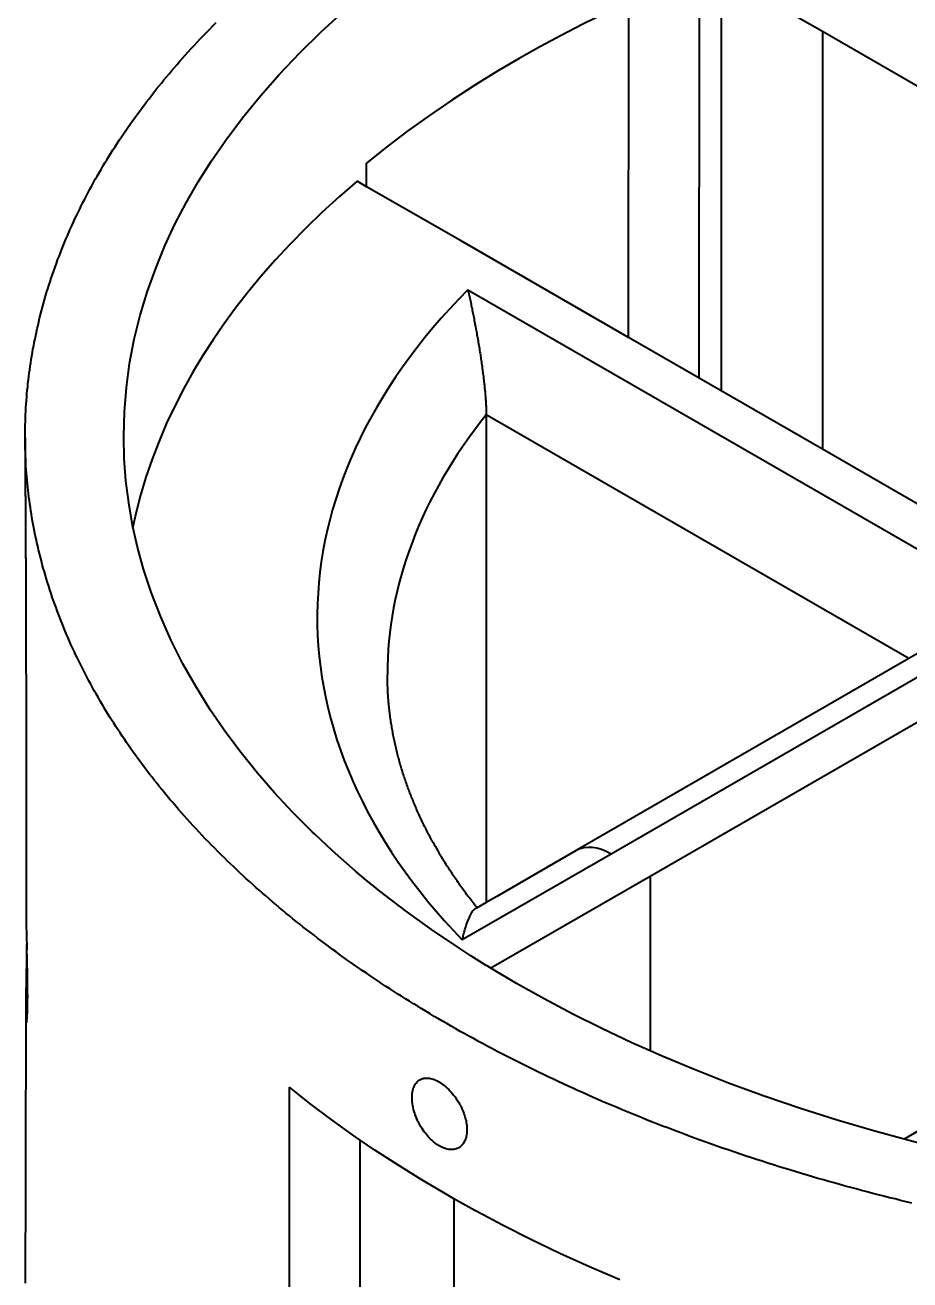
# Model space of a CAD drawing. Header units: inches. Extents: x 0.3 to 10.7, y 0.3 to 8.2.
# Drawn here: x 6.563 to 7.446, y 5.798 to 7.051 of the extents above; entities that cross this region are included whole.
import ezdxf

# ---------------------------------------------------------------- set-up
doc = ezdxf.new("R2010")
doc.units = ezdxf.units.IN
doc.header["$LTSCALE"] = 0.03937
doc.header["$MEASUREMENT"] = 0
doc.layers.add('Geometries', color=7, linetype='Continuous')

msp = doc.modelspace()

# ---------------------------------------------------------------- linework, layer by layer
at = {"layer": 'Geometries', "linetype": 'Continuous', "lineweight": 40}
for p, q in [((7.2359, 6.6987), (7.2362, 7.1047)), ((7.3588, 7.045), (7.2577, 7.1029)), ((7.2577, 7.1029), (7.2577, 6.6861)), ((7.1653, 6.7395), (7.1655, 7.0743)), ((7.3588, 7.045), (7.3588, 6.6278)), ((8.0031, 6.673), (7.3588, 7.045)), ((6.9039, 6.89), (6.9039, 6.9137)), ((6.9039, 6.89), (6.8944, 6.8955)), ((6.9976, 6.8364), (6.9039, 6.89)), ((7.1653, 6.7395), (6.9976, 6.8364)), ((7.005, 6.7872), (7.5644, 6.4641)), ((7.2359, 6.6987), (7.1653, 6.7395)), ((7.2577, 6.6861), (7.2359, 6.6987)), ((7.3588, 6.6278), (7.2577, 6.6861)), ((7.0233, 6.6623), (7.0233, 6.1753)), ((7.445, 6.4188), (7.0233, 6.6623)), ((7.6223, 6.4756), (7.3588, 6.6278)), ((7.5644, 6.4641), (7.148, 6.2235)), ((7.6454, 6.466), (7.187, 6.2011)), ((7.4944, 6.4474), (7.445, 6.4188)), ((7.445, 6.4188), (7.1131, 6.227)), ((6.9246, 6.4019), (6.9246, 6.4025)), ((7.148, 6.2235), (6.9994, 6.1379)), ((7.1131, 6.227), (7.0337, 6.1813)), ((7.1131, 6.227), (7.1131, 6.227)), ((7.1131, 6.227), (7.1131, 6.227)), ((6.9097, 6.1925), (6.9036, 6.1975)), ((7.187, 6.2011), (7.028, 6.1096)), ((7.187, 6.2011), (7.187, 6.027)), ((7.0337, 6.1813), (7.0233, 6.1753)), ((7.0337, 6.1813), (7.0337, 6.1813)), ((7.0141, 6.17), (7.0122, 6.1689)), ((7.0233, 6.1753), (7.0141, 6.17)), ((7.0233, 6.1124), (7.0079, 6.122)), ((6.8267, 5.4229), (6.827, 5.9908)), ((6.8353, 5.9841), (6.827, 5.9908)), ((7.5346, 5.9932), (7.4403, 5.9389)), ((6.8974, 5.4637), (6.8976, 5.9379)), ((6.9909, 5.8794), (6.9909, 5.2365))]:
    msp.add_line(p, q, dxfattribs=at)
at = {"layer": 'Geometries', "linetype": 'Continuous', "lineweight": 40, "flags": 128}
for points in [[(7.1655, 7.0743), (7.1651, 7.0741), (7.1422, 7.0633), (7.1197, 7.0523), (7.0981, 7.0411), (7.0768, 7.0297), (7.056, 7.018), (7.0356, 7.006), (7.012, 6.9914), (6.989, 6.9765), (6.9667, 6.9613), (6.9451, 6.9458), (6.9242, 6.9299), (6.9039, 6.9137)], [(6.6614, 6.6407), (6.6614, 6.6409), (6.6621, 6.6652), (6.6641, 6.6894), (6.6673, 6.7136), (6.672, 6.7377), (6.6779, 6.7617), (6.6851, 6.7857), (6.6937, 6.8095), (6.7026, 6.8311), (6.7126, 6.8526), (6.7237, 6.8739), (6.7358, 6.895), (6.749, 6.9159), (6.7633, 6.9366), (6.78, 6.9589), (6.7979, 6.9809), (6.817, 7.0025), (6.8372, 7.0237), (6.8586, 7.0446), (6.8812, 7.0652)], [(6.563, 6.6393), (6.563, 6.642), (6.5631, 6.6454), (6.5631, 6.6489), (6.5632, 6.6523), (6.5633, 6.6557), (6.5634, 6.6592), (6.5635, 6.6626), (6.5637, 6.666), (6.5639, 6.6695), (6.5641, 6.6729), (6.5644, 6.6764), (6.5646, 6.6798), (6.5649, 6.6833), (6.5652, 6.6867), (6.5656, 6.6901), (6.5659, 6.6936), (6.5663, 6.697), (6.5667, 6.7004), (6.5672, 6.7039), (6.5676, 6.7073), (6.5681, 6.7107), (6.5686, 6.7141), (6.5692, 6.7176), (6.5697, 6.721), (6.5703, 6.7244), (6.5709, 6.7278), (6.5716, 6.7312), (6.5722, 6.7346), (6.5729, 6.7381), (6.5736, 6.7415), (6.5743, 6.7449), (6.5751, 6.7483), (6.5759, 6.7518), (6.5767, 6.7552), (6.5775, 6.7588), (6.5785, 6.7625), (6.5794, 6.7661), (6.5804, 6.7698), (6.5814, 6.7734), (6.5824, 6.777), (6.5834, 6.7807), (6.5845, 6.7843), (6.5856, 6.7879), (6.5868, 6.7915), (6.5879, 6.7952), (6.5891, 6.7988), (6.5903, 6.8024), (6.5916, 6.806), (6.5929, 6.8096), (6.5942, 6.8132), (6.5955, 6.8169), (6.5969, 6.8205), (6.5983, 6.8241), (6.5997, 6.8277), (6.601, 6.8311), (6.6024, 6.8344), (6.6038, 6.8378), (6.6052, 6.8411), (6.6067, 6.8444), (6.6081, 6.8478), (6.6096, 6.8511), (6.6112, 6.8545), (6.6127, 6.8578), (6.6143, 6.8611), (6.6159, 6.8644), (6.6175, 6.8677), (6.6191, 6.8711), (6.6208, 6.8744), (6.6225, 6.8777), (6.6242, 6.881), (6.6259, 6.8843), (6.6277, 6.8876), (6.6295, 6.8909), (6.6313, 6.8942), (6.6331, 6.8975), (6.635, 6.9007), (6.6369, 6.904), (6.6388, 6.9073), (6.6407, 6.9105), (6.6427, 6.9138), (6.6446, 6.917), (6.6466, 6.9203), (6.6487, 6.9235), (6.6507, 6.9268), (6.6528, 6.93), (6.6549, 6.9332), (6.657, 6.9364), (6.6591, 6.9397), (6.6613, 6.9429), (6.6635, 6.9461), (6.6657, 6.9493), (6.6679, 6.9525), (6.6702, 6.9557), (6.6725, 6.9589), (6.6748, 6.9621), (6.6771, 6.9653), (6.6795, 6.9684), (6.6818, 6.9716), (6.6842, 6.9747), (6.6867, 6.9779), (6.6891, 6.981), (6.6916, 6.9842), (6.694, 6.9873), (6.6965, 6.9904), (6.6991, 6.9935), (6.7016, 6.9967), (6.7042, 6.9998), (6.7068, 7.0029), (6.7094, 7.006), (6.7121, 7.0091), (6.7148, 7.0122), (6.7174, 7.0153), (6.7202, 7.0183), (6.7229, 7.0214), (6.7259, 7.0247), (6.7289, 7.028), (6.7319, 7.0312), (6.7349, 7.0345), (6.7379, 7.0377), (6.741, 7.041), (6.7441, 7.0442), (6.7473, 7.0474), (6.7504, 7.0507), (6.7536, 7.0539)], [(6.8944, 6.8955), (6.8767, 6.8801), (6.8596, 6.8645), (6.8432, 6.8487), (6.8275, 6.8327), (6.8125, 6.8166), (6.7982, 6.8002), (6.7846, 6.7837), (6.7727, 6.7683), (6.7613, 6.7528), (6.7506, 6.7372), (6.7404, 6.7214), (6.7308, 6.7054), (6.7218, 6.6892), (6.7127, 6.6716), (6.7043, 6.6539), (6.6967, 6.636), (6.6898, 6.6181), (6.6836, 6.6), (6.6782, 6.5819), (6.6736, 6.5637), (6.6706, 6.5503)], [(7.005, 6.7872), (7.005, 6.787), (7.0053, 6.7857), (7.0056, 6.7843), (7.0059, 6.783), (7.0062, 6.7816), (7.0065, 6.7802), (7.0069, 6.7788), (7.0072, 6.7774), (7.0075, 6.7759), (7.0078, 6.7745), (7.0081, 6.773), (7.0084, 6.7715), (7.0087, 6.7699), (7.0091, 6.7684), (7.0094, 6.7668), (7.0097, 6.7652), (7.01, 6.7638), (7.0103, 6.7624), (7.0105, 6.761), (7.0108, 6.7596), (7.0111, 6.7582), (7.0114, 6.7567), (7.0117, 6.755), (7.012, 6.7534), (7.0123, 6.7517), (7.0126, 6.75), (7.013, 6.7482), (7.0132, 6.7468), (7.0135, 6.7453), (7.0138, 6.7439), (7.014, 6.7424), (7.0143, 6.7409), (7.0146, 6.7394), (7.0148, 6.7378), (7.0151, 6.7363), (7.0153, 6.7348), (7.0156, 6.7332), (7.0159, 6.7316), (7.0161, 6.73), (7.0164, 6.7284), (7.0167, 6.7267), (7.017, 6.7249), (7.0172, 6.7237), (7.0174, 6.7224), (7.0176, 6.721), (7.0178, 6.7197), (7.018, 6.7182), (7.0182, 6.7167), (7.0184, 6.7151), (7.0187, 6.7136), (7.0189, 6.7121), (7.0191, 6.7105), (7.0193, 6.7089), (7.0195, 6.7073), (7.0197, 6.7061), (7.0199, 6.7048), (7.02, 6.7035), (7.0202, 6.7022), (7.0204, 6.7009), (7.0205, 6.6996), (7.0207, 6.6982), (7.0209, 6.6968), (7.021, 6.6955), (7.0212, 6.6941), (7.0213, 6.693), (7.0214, 6.6919), (7.0215, 6.6908), (7.0216, 6.6897), (7.0217, 6.6886), (7.0219, 6.6875), (7.022, 6.6865), (7.0221, 6.6854), (7.0222, 6.6843), (7.0222, 6.6832), (7.0223, 6.6821), (7.0224, 6.6809), (7.0225, 6.6798), (7.0226, 6.6787), (7.0227, 6.6776), (7.0228, 6.6766), (7.0228, 6.6756), (7.0229, 6.6746), (7.0229, 6.6736), (7.023, 6.6727), (7.023, 6.6717), (7.0231, 6.6708), (7.0231, 6.6698), (7.0232, 6.6689), (7.0232, 6.6679), (7.0232, 6.667), (7.0232, 6.6661), (7.0233, 6.6653), (7.0233, 6.6646), (7.0233, 6.6638), (7.0233, 6.663), (7.0233, 6.6623)], [(6.563, 6.6393), (6.563, 6.6391), (6.563, 6.6384), (6.563, 6.6378), (6.563, 6.6372), (6.563, 6.6366), (6.563, 6.636), (6.563, 6.6355), (6.563, 6.6349), (6.563, 6.6344), (6.563, 6.6339), (6.563, 6.6334), (6.563, 6.633), (6.563, 6.6325), (6.563, 6.6321), (6.5631, 6.6317), (6.5631, 6.6313), (6.5631, 6.6309), (6.5631, 6.6306), (6.5631, 6.6302), (6.5631, 6.6299), (6.5631, 6.6295), (6.5631, 6.629), (6.5631, 6.6286), (6.5631, 6.6282), (6.5631, 6.6277), (6.5631, 6.6273), (6.5631, 6.6263), (6.5631, 6.6253), (6.5631, 6.6242), (6.5631, 6.6231), (6.5631, 6.6219), (6.5631, 6.6208), (6.5631, 6.6196), (6.5631, 6.6184), (6.5631, 6.6172), (6.5631, 6.616), (6.5631, 6.6147), (6.5631, 6.6133), (6.5631, 6.6119), (6.5631, 6.6105), (6.5631, 6.6091), (6.5631, 6.6078), (6.5631, 6.6064), (6.5632, 6.605), (6.5632, 6.6041), (6.5632, 6.6032), (6.5632, 6.6023), (6.5632, 6.6014), (6.5632, 6.6005), (6.5632, 6.5995), (6.5632, 6.5985), (6.5632, 6.5976), (6.5632, 6.5967), (6.5632, 6.5957), (6.5632, 6.5948), (6.5632, 6.5938), (6.5632, 6.5928), (6.5632, 6.5911), (6.5632, 6.5894), (6.5632, 6.5877), (6.5632, 6.5861), (6.5632, 6.5844), (6.5632, 6.5828), (6.5632, 6.5816), (6.5633, 6.5805), (6.5633, 6.5794), (6.5633, 6.5783), (6.5633, 6.5772), (6.5633, 6.5761), (6.5633, 6.5751), (6.5633, 6.5741), (6.5633, 6.5732), (6.5633, 6.5722), (6.5633, 6.5713), (6.5633, 6.5708), (6.5633, 6.5703), (6.5633, 6.5698), (6.5633, 6.5693), (6.5633, 6.5687), (6.5633, 6.5682), (6.5633, 6.5676), (6.5633, 6.5671), (6.5633, 6.5665), (6.5633, 6.5657), (6.5633, 6.565), (6.5633, 6.5642), (6.5633, 6.5634), (6.5633, 6.5625), (6.5633, 6.5617), (6.5633, 6.5611), (6.5633, 6.5604), (6.5633, 6.5598), (6.5633, 6.5591), (6.5633, 6.5584), (6.5634, 6.5577), (6.5634, 6.557), (6.5634, 6.5562), (6.5634, 6.5555), (6.5634, 6.5548), (6.5634, 6.5541), (6.5634, 6.5534), (6.5634, 6.5528), (6.5634, 6.5521), (6.5634, 6.5515), (6.5634, 6.5509), (6.5634, 6.5504), (6.5634, 6.5498), (6.5634, 6.5493), (6.5634, 6.5487), (6.5634, 6.5482), (6.5634, 6.5477), (6.5634, 6.5472), (6.5634, 6.5466), (6.5634, 6.5437), (6.5634, 6.5429), (6.5634, 6.542), (6.5634, 6.5412), (6.5634, 6.5403), (6.5634, 6.5395), (6.5634, 6.5386), (6.5635, 6.5378), (6.5635, 6.537), (6.5635, 6.5361), (6.5635, 6.5353), (6.5635, 6.5344), (6.5635, 6.5335), (6.5635, 6.5326), (6.5635, 6.5317), (6.5635, 6.5308), (6.5635, 6.5298), (6.5635, 6.5288), (6.5635, 6.5278), (6.5635, 6.5268), (6.5635, 6.5258), (6.5635, 6.5248), (6.5635, 6.5238), (6.5635, 6.5228), (6.5635, 6.5218), (6.5635, 6.5207), (6.5635, 6.5195), (6.5636, 6.5184), (6.5636, 6.5172), (6.5636, 6.5161), (6.5636, 6.5149), (6.5636, 6.5135), (6.5636, 6.512), (6.5636, 6.5106), (6.5636, 6.5091), (6.5636, 6.5084), (6.5636, 6.5078), (6.5636, 6.5071), (6.5636, 6.5065), (6.5636, 6.5058), (6.5636, 6.505), (6.5636, 6.5043), (6.5636, 6.5035), (6.5636, 6.5029), (6.5636, 6.5023), (6.5636, 6.5017), (6.5636, 6.5011), (6.5636, 6.5005), (6.5636, 6.5), (6.5636, 6.4994), (6.5636, 6.4989), (6.5636, 6.4984), (6.5637, 6.4979), (6.5637, 6.4974), (6.5637, 6.497), (6.5637, 6.4965), (6.5637, 6.4961), (6.5637, 6.4957), (6.5637, 6.4926), (6.5637, 6.4915), (6.5637, 6.4904), (6.5637, 6.4894), (6.5637, 6.4883), (6.5637, 6.4872), (6.5637, 6.4868), (6.5637, 6.4863), (6.5637, 6.4858), (6.5637, 6.4853), (6.5637, 6.4848), (6.5637, 6.4843), (6.5637, 6.4837), (6.5637, 6.4831), (6.5637, 6.4824), (6.5637, 6.4817), (6.5637, 6.4811), (6.5637, 6.4805), (6.5637, 6.4798), (6.5637, 6.4791), (6.5637, 6.4784), (6.5637, 6.4777), (6.5637, 6.4769), (6.5637, 6.4762), (6.5637, 6.4744), (6.5637, 6.4726), (6.5637, 6.4707), (6.5637, 6.4689), (6.5637, 6.4669), (6.5637, 6.465), (6.5637, 6.463), (6.5637, 6.4621), (6.5637, 6.4613), (6.5637, 6.4604), (6.5637, 6.4595), (6.5637, 6.4587), (6.5638, 6.4579), (6.5638, 6.4571), (6.5638, 6.4562), (6.5638, 6.4553), (6.5638, 6.4545), (6.5638, 6.4537), (6.5638, 6.4528), (6.5638, 6.452), (6.5638, 6.4512), (6.5638, 6.4504), (6.5638, 6.4496), (6.5638, 6.4489), (6.5638, 6.4482), (6.5638, 6.4476), (6.5638, 6.447), (6.5638, 6.4464), (6.5638, 6.4459), (6.5638, 6.4452), (6.5638, 6.4446), (6.5638, 6.4438), (6.5638, 6.443), (6.5638, 6.4422), (6.5638, 6.4414), (6.5638, 6.4405), (6.5638, 6.4399), (6.5638, 6.4393), (6.5638, 6.4387), (6.5638, 6.4381), (6.5638, 6.4375), (6.5638, 6.4368), (6.5638, 6.436), (6.5638, 6.4352), (6.5638, 6.4344), (6.5638, 6.4337), (6.5638, 6.433), (6.5638, 6.4323), (6.5638, 6.4316), (6.5638, 6.431), (6.5638, 6.4304), (6.5638, 6.4298), (6.5638, 6.4293), (6.5638, 6.4288), (6.5638, 6.4283), (6.5639, 6.4279), (6.5639, 6.4275), (6.5639, 6.4271), (6.5639, 6.4267), (6.5639, 6.4263), (6.5639, 6.4259), (6.5639, 6.4255), (6.5639, 6.4249), (6.5639, 6.4244), (6.5639, 6.4237), (6.5639, 6.4231), (6.5639, 6.4224), (6.5639, 6.4218), (6.5639, 6.4211), (6.5639, 6.4204), (6.5639, 6.4196), (6.5639, 6.4189), (6.5639, 6.4181), (6.5639, 6.4174), (6.5639, 6.4166), (6.5639, 6.4156), (6.5639, 6.4146), (6.5639, 6.4136), (6.5639, 6.4126), (6.5639, 6.4115), (6.5639, 6.4104), (6.5639, 6.4094), (6.5639, 6.4084), (6.5639, 6.4073), (6.5639, 6.4063), (6.5639, 6.4052), (6.5639, 6.4041), (6.564, 6.4028), (6.564, 6.4015), (6.564, 6.4002), (6.564, 6.399), (6.564, 6.3978), (6.564, 6.3966), (6.564, 6.3954), (6.564, 6.3942), (6.564, 6.3931), (6.564, 6.392), (6.564, 6.3909), (6.564, 6.3899), (6.564, 6.3888), (6.564, 6.3878), (6.564, 6.3869), (6.564, 6.3859), (6.564, 6.385), (6.564, 6.3841), (6.564, 6.3834), (6.564, 6.3827), (6.564, 6.3821), (6.564, 6.3814), (6.564, 6.3809), (6.564, 6.3805), (6.564, 6.38), (6.564, 6.3795), (6.564, 6.379), (6.564, 6.3784), (6.564, 6.3778), (6.564, 6.3772), (6.564, 6.3766), (6.5641, 6.3759), (6.5641, 6.3753), (6.5641, 6.3746), (6.5641, 6.374), (6.5641, 6.3733), (6.5641, 6.3726), (6.5641, 6.3719), (6.5641, 6.3711), (6.5641, 6.3703), (6.5641, 6.3696), (6.5641, 6.3688), (6.5641, 6.368), (6.5641, 6.3671), (6.5641, 6.3663), (6.5641, 6.3655), (6.5641, 6.3646), (6.5641, 6.3637), (6.5641, 6.3627), (6.5641, 6.3618), (6.5641, 6.3609), (6.5641, 6.3597), (6.5641, 6.3585), (6.5641, 6.3574), (6.5641, 6.3561), (6.5641, 6.3549), (6.5641, 6.3537), (6.5641, 6.3526), (6.5641, 6.3514), (6.5641, 6.3502), (6.5641, 6.3491), (6.5641, 6.3479), (6.5641, 6.3468), (6.5641, 6.346), (6.5641, 6.3451), (6.5641, 6.3443), (6.5641, 6.3434), (6.5641, 6.3426), (6.5641, 6.3418), (6.5641, 6.341), (6.5641, 6.3403), (6.5641, 6.3395), (6.5642, 6.3388), (6.5642, 6.3381), (6.5642, 6.3374), (6.5642, 6.3368), (6.5642, 6.3362), (6.5642, 6.3355), (6.5642, 6.3351), (6.5642, 6.3346), (6.5642, 6.3341), (6.5642, 6.3336), (6.5642, 6.3329), (6.5642, 6.3322), (6.5642, 6.3314), (6.5642, 6.3306), (6.5642, 6.3298), (6.5642, 6.3291), (6.5642, 6.3283), (6.5642, 6.3275), (6.5642, 6.3267), (6.5642, 6.3259), (6.5642, 6.3251), (6.5642, 6.3242), (6.5642, 6.3227), (6.5642, 6.3213), (6.5642, 6.3198), (6.5642, 6.3182), (6.5642, 6.3167), (6.5642, 6.3152), (6.5642, 6.3137), (6.5642, 6.3123), (6.5642, 6.3115), (6.5642, 6.3108), (6.5642, 6.3101), (6.5642, 6.3093), (6.5642, 6.3086), (6.5642, 6.3078), (6.5642, 6.307), (6.5642, 6.3061), (6.5642, 6.3052), (6.5642, 6.3043), (6.5642, 6.3033), (6.5642, 6.3024), (6.5642, 6.3015), (6.5642, 6.3007), (6.5642, 6.2999), (6.5642, 6.299), (6.5642, 6.2982), (6.5642, 6.2973), (6.5642, 6.2965), (6.5642, 6.2957), (6.5642, 6.2949), (6.5642, 6.2942), (6.5642, 6.2935), (6.5642, 6.2927), (6.5642, 6.292), (6.5642, 6.2913), (6.5642, 6.2907), (6.5642, 6.29), (6.5642, 6.2894), (6.5642, 6.2889), (6.5642, 6.2885), (6.5642, 6.2881), (6.5642, 6.2876), (6.5642, 6.2872), (6.5642, 6.2868), (6.5642, 6.2859), (6.5642, 6.285), (6.5642, 6.2841), (6.5642, 6.2831), (6.5642, 6.2821), (6.5642, 6.2812), (6.5642, 6.2803), (6.5642, 6.2794), (6.5642, 6.2784), (6.5642, 6.2774), (6.5642, 6.2767), (6.5642, 6.2759), (6.5642, 6.2751), (6.5642, 6.2742), (6.5642, 6.2734), (6.5642, 6.2725), (6.5642, 6.2716), (6.5642, 6.2707), (6.5642, 6.2697), (6.5642, 6.2688), (6.5642, 6.2678), (6.5642, 6.2668), (6.5642, 6.2658), (6.5642, 6.2648), (6.5642, 6.2632), (6.5642, 6.2616), (6.5642, 6.26), (6.5642, 6.2584), (6.5642, 6.2568), (6.5642, 6.2552), (6.5642, 6.2543), (6.5642, 6.2534), (6.5642, 6.2526), (6.5642, 6.2518), (6.5642, 6.251), (6.5642, 6.2502), (6.5642, 6.2495), (6.5642, 6.2488), (6.5642, 6.2481), (6.5642, 6.2475), (6.5642, 6.2469), (6.5642, 6.2463), (6.5642, 6.2457), (6.5642, 6.2452), (6.5642, 6.2447), (6.5642, 6.2442), (6.5642, 6.2437), (6.5642, 6.2433), (6.5642, 6.2429), (6.5642, 6.2424), (6.5642, 6.242), (6.5642, 6.2416), (6.5642, 6.2372), (6.5642, 6.2327), (6.5642, 6.2318), (6.5642, 6.231), (6.5642, 6.2301), (6.5642, 6.2292), (6.5642, 6.2283), (6.5642, 6.2275), (6.5642, 6.2266), (6.5642, 6.2257), (6.5642, 6.2247), (6.5642, 6.2238), (6.5642, 6.2229), (6.5642, 6.2219), (6.5642, 6.2209), (6.5642, 6.2197), (6.5642, 6.2185), (6.5642, 6.2172), (6.5642, 6.216), (6.5642, 6.2147), (6.5642, 6.2134), (6.5641, 6.2121), (6.5641, 6.2107), (6.5641, 6.2093), (6.5641, 6.2079), (6.5641, 6.2065), (6.5641, 6.2051), (6.5641, 6.2029), (6.5641, 6.2007), (6.5641, 6.1986), (6.5641, 6.1965), (6.5641, 6.1945), (6.5641, 6.1925), (6.5641, 6.1905), (6.5641, 6.1889), (6.5641, 6.1874), (6.5641, 6.1859), (6.5641, 6.1844), (6.5641, 6.1829), (6.5641, 6.1814), (6.5641, 6.1799), (6.5641, 6.1785), (6.5641, 6.1771), (6.5641, 6.1757), (6.5641, 6.1744), (6.5641, 6.173), (6.5641, 6.1717), (6.5641, 6.1704), (6.5641, 6.1691), (6.5641, 6.1678), (6.5641, 6.1668), (6.5641, 6.166)], [(6.9583, 6.0694), (6.9549, 6.0715), (6.9508, 6.074), (6.9468, 6.0765), (6.9427, 6.079), (6.9387, 6.0815), (6.9347, 6.0841), (6.9307, 6.0866), (6.9268, 6.0892), (6.9228, 6.0917), (6.9189, 6.0943), (6.915, 6.0969), (6.9111, 6.0995), (6.9072, 6.1022), (6.9033, 6.1048), (6.8995, 6.1074), (6.8957, 6.1101), (6.8919, 6.1127), (6.8881, 6.1154), (6.8843, 6.118), (6.8806, 6.1207), (6.8769, 6.1234), (6.8732, 6.1261), (6.8695, 6.1287), (6.8658, 6.1315), (6.8622, 6.1342), (6.8586, 6.1369), (6.855, 6.1396), (6.8514, 6.1424), (6.8478, 6.1451), (6.8443, 6.1479), (6.8407, 6.1507), (6.8372, 6.1534), (6.8337, 6.1562), (6.8302, 6.159), (6.8268, 6.1618), (6.8233, 6.1646), (6.8199, 6.1675), (6.8166, 6.1703), (6.8132, 6.1731), (6.8098, 6.1759), (6.8065, 6.1788), (6.8032, 6.1817), (6.7999, 6.1845), (6.7967, 6.1874), (6.7934, 6.1903), (6.7902, 6.1931), (6.787, 6.196), (6.7838, 6.1989), (6.7807, 6.2019), (6.7775, 6.2048), (6.7744, 6.2077), (6.7713, 6.2107), (6.7682, 6.2136), (6.7651, 6.2166), (6.7619, 6.2197), (6.7587, 6.2229), (6.7555, 6.2261), (6.7523, 6.2293), (6.7491, 6.2325), (6.746, 6.2357), (6.7429, 6.2389), (6.7398, 6.2421), (6.7368, 6.2454), (6.7338, 6.2486), (6.7308, 6.2519), (6.7278, 6.2551), (6.7248, 6.2584), (6.7219, 6.2617), (6.719, 6.2649), (6.7161, 6.2682), (6.7133, 6.2715), (6.7104, 6.2749), (6.7076, 6.2782), (6.7048, 6.2815), (6.7023, 6.2846), (6.6997, 6.2877), (6.6972, 6.2908), (6.6947, 6.2939), (6.6922, 6.2971), (6.6898, 6.3002), (6.6873, 6.3033), (6.6849, 6.3065), (6.6826, 6.3096), (6.6802, 6.3128), (6.6779, 6.3159), (6.6755, 6.3191), (6.6732, 6.3222), (6.671, 6.3254), (6.6687, 6.3286), (6.6665, 6.3318), (6.6643, 6.335), (6.6621, 6.3382), (6.6599, 6.3414), (6.6578, 6.3446), (6.6556, 6.3478), (6.6536, 6.3511), (6.6515, 6.3543), (6.6494, 6.3575), (6.6474, 6.3607), (6.6454, 6.364), (6.6434, 6.3672), (6.6415, 6.3704), (6.6396, 6.3737), (6.6377, 6.3769), (6.6358, 6.3802), (6.6339, 6.3835), (6.6321, 6.3867), (6.6303, 6.39), (6.6285, 6.3933), (6.6267, 6.3966), (6.625, 6.3999), (6.6232, 6.4032), (6.6215, 6.4065), (6.6199, 6.4098), (6.6182, 6.4131), (6.6166, 6.4164), (6.615, 6.4197), (6.6134, 6.423), (6.6119, 6.4263), (6.6103, 6.4296), (6.6088, 6.433), (6.6074, 6.4363), (6.6059, 6.4396), (6.6045, 6.4429), (6.6031, 6.4463), (6.6017, 6.4496), (6.6003, 6.453), (6.599, 6.4563), (6.5977, 6.4597), (6.5964, 6.463), (6.5951, 6.4664), (6.5939, 6.4698), (6.5927, 6.4731), (6.5915, 6.4765), (6.5902, 6.4801), (6.589, 6.4837), (6.5878, 6.4874), (6.5866, 6.491), (6.5855, 6.4946), (6.5844, 6.4982), (6.5833, 6.5018), (6.5823, 6.5055), (6.5812, 6.5091), (6.5802, 6.5127), (6.5793, 6.5164), (6.5783, 6.52), (6.5774, 6.5237), (6.5765, 6.5273), (6.5757, 6.5309), (6.5748, 6.5346), (6.574, 6.5383), (6.5732, 6.542), (6.5725, 6.5456), (6.5718, 6.5493), (6.5711, 6.5527), (6.5705, 6.5561), (6.5699, 6.5596), (6.5693, 6.563), (6.5688, 6.5664), (6.5683, 6.5698), (6.5678, 6.5732), (6.5673, 6.5767), (6.5669, 6.5801), (6.5664, 6.5835), (6.566, 6.587), (6.5657, 6.5904), (6.5653, 6.5938), (6.565, 6.5972), (6.5647, 6.6007), (6.5644, 6.6041), (6.5642, 6.6076), (6.5639, 6.611), (6.5637, 6.6145), (6.5636, 6.6179), (6.5634, 6.6214), (6.5633, 6.6248), (6.5632, 6.6282), (6.5631, 6.6317), (6.5631, 6.6351), (6.563, 6.6385), (6.563, 6.6393)], [(6.6706, 6.5503), (6.6703, 6.5521), (6.6664, 6.5742), (6.6636, 6.5963), (6.662, 6.6186), (6.6614, 6.6407)], [(6.8521, 6.2433), (6.8496, 6.2458), (6.8304, 6.265), (6.8121, 6.2846), (6.7949, 6.3045), (6.7786, 6.3246), (6.7633, 6.3451), (6.7478, 6.3677), (6.7336, 6.3906), (6.7206, 6.4136), (6.7089, 6.4369), (6.6984, 6.4604), (6.6892, 6.4841), (6.6813, 6.508), (6.6753, 6.53), (6.6706, 6.5503)], [(6.9246, 6.3993), (6.9246, 6.4002), (6.9246, 6.4017), (6.9246, 6.4019)], [(6.9401, 6.3045), (6.9397, 6.3058), (6.9393, 6.3072), (6.9388, 6.3087), (6.9384, 6.3101), (6.9379, 6.3116), (6.9375, 6.313), (6.9371, 6.3145), (6.9367, 6.3159), (6.9363, 6.3174), (6.9359, 6.3189), (6.9355, 6.3203), (6.9351, 6.3218), (6.9347, 6.3233), (6.9344, 6.3247), (6.934, 6.3262), (6.9336, 6.3276), (6.9333, 6.3291), (6.9329, 6.3306), (6.9326, 6.332), (6.9323, 6.3335), (6.932, 6.335), (6.9316, 6.3365), (6.9313, 6.3379), (6.931, 6.3394), (6.9307, 6.3409), (6.9304, 6.3423), (6.9302, 6.3438), (6.9299, 6.3453), (6.9296, 6.3468), (6.9294, 6.3482), (6.9291, 6.3497), (6.9289, 6.3512), (6.9286, 6.3527), (6.9284, 6.3541), (6.9282, 6.3556), (6.9279, 6.3571), (6.9277, 6.3586), (6.9275, 6.3601), (6.9273, 6.3615), (6.9271, 6.363), (6.9269, 6.3645), (6.9268, 6.366), (6.9266, 6.3675), (6.9264, 6.369), (6.9263, 6.3704), (6.9261, 6.3719), (6.926, 6.3734), (6.9258, 6.3749), (6.9257, 6.3764), (6.9256, 6.3779), (6.9255, 6.3793), (6.9254, 6.3808), (6.9253, 6.3823), (6.9252, 6.3838), (6.9251, 6.3853), (6.925, 6.3868), (6.9249, 6.3883), (6.9249, 6.3898), (6.9248, 6.3912), (6.9248, 6.3927), (6.9247, 6.3942), (6.9247, 6.3957), (6.9247, 6.3972), (6.9246, 6.3987), (6.9246, 6.3993)], [(6.9691, 6.2372), (6.9684, 6.2385), (6.9676, 6.2399), (6.9669, 6.2413), (6.9661, 6.2427), (6.9654, 6.2441), (6.9647, 6.2455), (6.9639, 6.2469), (6.9632, 6.2484), (6.9625, 6.2498), (6.9618, 6.2512), (6.9611, 6.2526), (6.9604, 6.254), (6.9597, 6.2554), (6.959, 6.2569), (6.9583, 6.2583), (6.9577, 6.2597), (6.957, 6.2611), (6.9564, 6.2626), (6.9557, 6.264), (6.9551, 6.2654), (6.9544, 6.2668), (6.9538, 6.2683), (6.9532, 6.2697), (6.9526, 6.2711), (6.9519, 6.2726), (6.9513, 6.274), (6.9507, 6.2754), (6.9502, 6.2769), (6.9496, 6.2783), (6.949, 6.2797), (6.9484, 6.2812), (6.9479, 6.2826), (6.9473, 6.2841), (6.9467, 6.2855), (6.9462, 6.2869), (6.9457, 6.2884), (6.9451, 6.2898), (6.9446, 6.2913), (6.9441, 6.2927), (6.9436, 6.2942), (6.9431, 6.2956), (6.9426, 6.297), (6.9421, 6.2985), (6.9416, 6.2999), (6.9411, 6.3014), (6.9406, 6.3028), (6.9402, 6.3043), (6.9401, 6.3045)], [(6.9036, 6.1975), (6.8929, 6.2065), (6.8698, 6.2268), (6.8521, 6.2433)], [(7.0141, 6.17), (7.0134, 6.1708), (7.0123, 6.1721), (7.0113, 6.1735), (7.0102, 6.1748), (7.0092, 6.1762), (7.0081, 6.1776), (7.0071, 6.1789), (7.0061, 6.1803), (7.005, 6.1816), (7.004, 6.183), (7.003, 6.1844), (7.002, 6.1857), (7.001, 6.1871), (7, 6.1885), (6.999, 6.1898), (6.998, 6.1912), (6.997, 6.1926), (6.9961, 6.194), (6.9951, 6.1953), (6.9942, 6.1967), (6.9932, 6.1981), (6.9923, 6.1995), (6.9913, 6.2008), (6.9904, 6.2022), (6.9895, 6.2036), (6.9886, 6.205), (6.9876, 6.2064), (6.9867, 6.2078), (6.9858, 6.2091), (6.9849, 6.2105), (6.9841, 6.2119), (6.9832, 6.2133), (6.9823, 6.2147), (6.9814, 6.2161), (6.9806, 6.2175), (6.9797, 6.2189), (6.9789, 6.2203), (6.9785, 6.2208)], [(7.0079, 6.122), (6.9959, 6.1298), (6.9686, 6.1482), (6.9423, 6.1672), (6.9171, 6.1866), (6.9097, 6.1925)], [(6.9994, 6.1379), (6.9994, 6.1381), (6.9998, 6.1394), (7.0001, 6.1407), (7.0004, 6.1419), (7.0007, 6.1431), (7.001, 6.1443), (7.0014, 6.1455), (7.0017, 6.1467), (7.002, 6.1478), (7.0024, 6.1489), (7.0027, 6.15), (7.003, 6.151), (7.0034, 6.1521), (7.0037, 6.1531), (7.004, 6.1541), (7.0044, 6.155), (7.0047, 6.1558), (7.0049, 6.1566), (7.0052, 6.1574), (7.0055, 6.1581), (7.0058, 6.1589), (7.0061, 6.1596), (7.0065, 6.1603), (7.0068, 6.1611), (7.0071, 6.1618), (7.0075, 6.1625), (7.0078, 6.1631), (7.0081, 6.1637), (7.0083, 6.1642), (7.0086, 6.1647), (7.0089, 6.1651), (7.0092, 6.1656), (7.0094, 6.166), (7.0097, 6.1664), (7.01, 6.1668), (7.0103, 6.1671), (7.0105, 6.1674), (7.0108, 6.1678), (7.0111, 6.168), (7.0114, 6.1683), (7.0117, 6.1685), (7.0119, 6.1688), (7.0122, 6.1689), (7.0122, 6.1689)], [(6.5646, 6.1341), (6.5646, 6.1336), (6.5646, 6.1324), (6.5646, 6.1312), (6.5646, 6.13), (6.5646, 6.1287), (6.5645, 6.1275), (6.5645, 6.1263), (6.5645, 6.125), (6.5645, 6.1238), (6.5645, 6.1225), (6.5645, 6.1212), (6.5644, 6.1199), (6.5644, 6.1185), (6.5644, 6.1172), (6.5644, 6.1158), (6.5643, 6.1146), (6.5643, 6.1133), (6.5643, 6.112), (6.5643, 6.1107), (6.5643, 6.1095), (6.5642, 6.1082), (6.5642, 6.1069), (6.5642, 6.1057), (6.5642, 6.1044), (6.5641, 6.1031), (6.5641, 6.1018), (6.5641, 6.1005), (6.5641, 6.0992), (6.5641, 6.0979), (6.564, 6.0966), (6.564, 6.0954), (6.564, 6.0942), (6.564, 6.093), (6.564, 6.0918), (6.564, 6.0906), (6.5639, 6.0894), (6.5639, 6.0883), (6.5639, 6.0871), (6.5639, 6.086), (6.5639, 6.0849), (6.5639, 6.0837), (6.5639, 6.0826), (6.5638, 6.0815), (6.5638, 6.0803), (6.5638, 6.0792), (6.5638, 6.0782), (6.5638, 6.0772), (6.5638, 6.0762), (6.5638, 6.0753), (6.5638, 6.0743)], [(7.028, 6.1095), (7.0242, 6.1119), (7.0233, 6.1124)], [(7.1869, 6.027), (7.1685, 6.0352), (7.1387, 6.0493), (7.1096, 6.0638), (7.0812, 6.0789), (7.0535, 6.0944), (7.028, 6.1095)], [(6.5645, 6.0554), (6.5645, 6.0554), (6.5645, 6.0555), (6.5646, 6.0556), (6.5646, 6.0557), (6.5646, 6.0558), (6.5647, 6.0559), (6.5647, 6.0561), (6.5647, 6.0563), (6.5648, 6.0566), (6.5648, 6.0568), (6.5648, 6.0571), (6.5649, 6.0575), (6.5649, 6.0578), (6.5649, 6.0582), (6.565, 6.0586), (6.565, 6.0591), (6.565, 6.0596), (6.5651, 6.0601), (6.5651, 6.0606), (6.5651, 6.0612), (6.5651, 6.0617), (6.5652, 6.0623), (6.5652, 6.0629), (6.5652, 6.0636), (6.5653, 6.0642), (6.5653, 6.0649), (6.5653, 6.0657), (6.5653, 6.0664), (6.5653, 6.0672), (6.5654, 6.068), (6.5654, 6.0689), (6.5654, 6.0697), (6.5654, 6.0706), (6.5654, 6.0715), (6.5654, 6.0723), (6.5655, 6.0732), (6.5655, 6.0741), (6.5655, 6.075), (6.5655, 6.0759), (6.5655, 6.0769), (6.5655, 6.0778), (6.5655, 6.0788), (6.5655, 6.0798)], [(6.5638, 6.0743), (6.5638, 6.0726), (6.5638, 6.0709), (6.5638, 6.0693), (6.5638, 6.0676), (6.5638, 6.066), (6.5638, 6.0644), (6.5638, 6.0628), (6.5638, 6.0611), (6.5637, 6.0595), (6.5637, 6.0578), (6.5637, 6.056), (6.5637, 6.0543), (6.5637, 6.0526), (6.5637, 6.0509), (6.5637, 6.0491), (6.5637, 6.0472), (6.5637, 6.0452), (6.5637, 6.0432), (6.5637, 6.0412), (6.5637, 6.0392), (6.5637, 6.0371), (6.5637, 6.0352), (6.5637, 6.0332), (6.5637, 6.0312), (6.5637, 6.0292), (6.5637, 6.0271), (6.5637, 6.025), (6.5636, 6.0229), (6.5636, 6.0208), (6.5636, 6.0187), (6.5636, 6.0165), (6.5636, 6.0144), (6.5636, 6.0123), (6.5636, 6.0101), (6.5636, 6.0079), (6.5636, 6.0056), (6.5636, 6.0033), (6.5636, 6.001), (6.5636, 5.9987), (6.5636, 5.9963), (6.5636, 5.994), (6.5636, 5.9917), (6.5636, 5.9893), (6.5635, 5.9869), (6.5635, 5.9844), (6.5635, 5.982), (6.5635, 5.9795), (6.5635, 5.9769), (6.5635, 5.9744), (6.5635, 5.9718), (6.5635, 5.9692), (6.5635, 5.9674), (6.5635, 5.9655), (6.5635, 5.9637), (6.5635, 5.9619), (6.5635, 5.9601), (6.5635, 5.9584), (6.5635, 5.9566), (6.5635, 5.9549), (6.5635, 5.9532), (6.5635, 5.9513), (6.5635, 5.9493), (6.5635, 5.9473), (6.5634, 5.9454), (6.5634, 5.9435), (6.5634, 5.9416), (6.5634, 5.9397), (6.5634, 5.9379), (6.5634, 5.9361), (6.5634, 5.9343), (6.5634, 5.9325), (6.5634, 5.9308), (6.5634, 5.9292), (6.5634, 5.9275), (6.5634, 5.926), (6.5634, 5.9244), (6.5634, 5.9228), (6.5634, 5.9212), (6.5634, 5.9196), (6.5634, 5.918), (6.5634, 5.9165), (6.5634, 5.915), (6.5634, 5.9135), (6.5634, 5.9121), (6.5634, 5.9107), (6.5634, 5.9093), (6.5634, 5.908), (6.5634, 5.9067), (6.5634, 5.9054), (6.5634, 5.9041), (6.5634, 5.9028), (6.5634, 5.9016), (6.5634, 5.9004), (6.5633, 5.8992), (6.5633, 5.898), (6.5633, 5.8969), (6.5633, 5.8958), (6.5633, 5.8946), (6.5633, 5.8934), (6.5633, 5.8922), (6.5633, 5.8911), (6.5633, 5.89), (6.5633, 5.8889), (6.5633, 5.8882), (6.5633, 5.8875), (6.5633, 5.8868), (6.5633, 5.8861), (6.5633, 5.8854), (6.5633, 5.8846), (6.5633, 5.8838), (6.5633, 5.8829), (6.5633, 5.882), (6.5633, 5.881), (6.5633, 5.8801), (6.5633, 5.8791), (6.5633, 5.8781), (6.5633, 5.8771), (6.5633, 5.8761), (6.5633, 5.8751), (6.5633, 5.8741), (6.5633, 5.873), (6.5633, 5.8719), (6.5633, 5.8708), (6.5633, 5.8696), (6.5633, 5.8684), (6.5633, 5.8672), (6.5633, 5.866), (6.5633, 5.8649), (6.5633, 5.8637), (6.5633, 5.8625), (6.5633, 5.8613), (6.5633, 5.86), (6.5633, 5.8586), (6.5633, 5.8572), (6.5633, 5.8558), (6.5633, 5.8543), (6.5633, 5.8528), (6.5633, 5.8513), (6.5633, 5.8498), (6.5633, 5.8483), (6.5632, 5.8433), (6.5632, 5.8383), (6.5632, 5.8332), (6.5632, 5.8282), (6.5632, 5.8231), (6.5632, 5.8197), (6.5632, 5.8164), (6.5632, 5.813), (6.5632, 5.8097), (6.5632, 5.8063), (6.5632, 5.803), (6.5632, 5.799), (6.5632, 5.7951)], [(6.5638, 6.0743), (6.5638, 6.0743), (6.5638, 6.0734), (6.5638, 6.0724), (6.5638, 6.0716), (6.5638, 6.0707), (6.5638, 6.0698), (6.5638, 6.069), (6.5638, 6.0681), (6.5638, 6.0673), (6.5638, 6.0665), (6.5638, 6.0657), (6.5638, 6.065), (6.5638, 6.0643), (6.5639, 6.0636), (6.5639, 6.063), (6.5639, 6.0624), (6.5639, 6.0618), (6.5639, 6.0612), (6.5639, 6.0607), (6.564, 6.0601), (6.564, 6.0596), (6.564, 6.0592), (6.564, 6.0587), (6.564, 6.0583), (6.5641, 6.0579), (6.5641, 6.0575), (6.5641, 6.0572), (6.5641, 6.0569), (6.5642, 6.0566), (6.5642, 6.0564), (6.5642, 6.0561), (6.5643, 6.056), (6.5643, 6.0558), (6.5643, 6.0557), (6.5644, 6.0556), (6.5644, 6.0555), (6.5644, 6.0554), (6.5645, 6.0554), (6.5645, 6.0554)], [(6.9839, 6.0542), (6.9797, 6.0566), (6.9755, 6.0591), (6.9713, 6.0615), (6.9672, 6.064), (6.9631, 6.0665), (6.959, 6.069), (6.9583, 6.0694)], [(7.4481, 5.875), (7.4425, 5.8763), (7.4369, 5.8777), (7.4313, 5.8791), (7.4257, 5.8804), (7.4202, 5.8818), (7.4146, 5.8833), (7.4091, 5.8847), (7.4036, 5.8861), (7.398, 5.8876), (7.3925, 5.8891), (7.3871, 5.8905), (7.3816, 5.892), (7.3761, 5.8935), (7.3706, 5.8951), (7.3652, 5.8966), (7.3598, 5.8982), (7.3543, 5.8997), (7.3489, 5.9013), (7.3435, 5.9029), (7.3381, 5.9045), (7.3327, 5.9061), (7.3273, 5.9078), (7.3215, 5.9095), (7.3158, 5.9113), (7.31, 5.9131), (7.3043, 5.9149), (7.2986, 5.9168), (7.2929, 5.9186), (7.2872, 5.9205), (7.2816, 5.9223), (7.2759, 5.9242), (7.2703, 5.9261), (7.2647, 5.9281), (7.2591, 5.93), (7.2535, 5.9319), (7.248, 5.9339), (7.2424, 5.9359), (7.2368, 5.9379), (7.2313, 5.9399), (7.2258, 5.9419), (7.2202, 5.944), (7.2147, 5.9461), (7.2096, 5.948), (7.2044, 5.95), (7.1993, 5.9519), (7.1942, 5.9539), (7.1891, 5.9559), (7.184, 5.9579), (7.179, 5.96), (7.1739, 5.962), (7.1689, 5.9641), (7.1639, 5.9661), (7.1589, 5.9682), (7.1539, 5.9703), (7.1489, 5.9724), (7.1439, 5.9745), (7.139, 5.9766), (7.1341, 5.9788), (7.1292, 5.9809), (7.1243, 5.9831), (7.1194, 5.9853), (7.1145, 5.9875), (7.1097, 5.9897), (7.1049, 5.9919), (7.1, 5.9941), (7.0952, 5.9963), (7.0905, 5.9986), (7.0857, 6.0008), (7.081, 6.0031), (7.0762, 6.0054), (7.0715, 6.0077), (7.0668, 6.01), (7.0621, 6.0123), (7.0575, 6.0146), (7.0528, 6.017), (7.0482, 6.0193), (7.0436, 6.0217), (7.039, 6.0241), (7.0343, 6.0265), (7.0296, 6.029), (7.025, 6.0314), (7.0203, 6.0339), (7.0157, 6.0364), (7.0111, 6.0389), (7.0065, 6.0414), (7.002, 6.044), (6.9974, 6.0465), (6.9929, 6.0491), (6.9884, 6.0516), (6.9839, 6.0542)], [(7.4403, 5.9388), (7.411, 5.9469), (7.3736, 5.9579), (7.3368, 5.9695), (7.3007, 5.9819), (7.2651, 5.9949), (7.2303, 6.0086), (7.199, 6.0217), (7.1869, 6.027)], [(6.9492, 5.9804), (6.9492, 5.9818), (6.9493, 5.9832), (6.9495, 5.9847), (6.9497, 5.9861), (6.95, 5.9875), (6.9504, 5.989), (6.9508, 5.9903), (6.9513, 5.9915), (6.9519, 5.9926), (6.9525, 5.9937), (6.9533, 5.9948), (6.9541, 5.9957), (6.955, 5.9966), (6.956, 5.9974), (6.957, 5.9981)], [(6.957, 5.9981), (6.957, 5.9981), (6.9577, 5.9985), (6.9584, 5.9988), (6.959, 5.999), (6.9597, 5.9993), (6.9604, 5.9994), (6.9611, 5.9996), (6.9618, 5.9997), (6.9624, 5.9998), (6.9635, 5.9999), (6.9646, 5.9998), (6.9657, 5.9998), (6.9667, 5.9996), (6.9677, 5.9994), (6.969, 5.9991), (6.9702, 5.9988), (6.9713, 5.9984), (6.9724, 5.9979), (6.9735, 5.9975), (6.9745, 5.997), (6.9754, 5.9965), (6.9762, 5.996), (6.9766, 5.9958), (6.977, 5.9955), (6.9774, 5.9953), (6.9778, 5.995), (6.9782, 5.9947), (6.9786, 5.9945), (6.9791, 5.9942), (6.9802, 5.9933), (6.9814, 5.9924), (6.9829, 5.9912), (6.9843, 5.9899), (6.9858, 5.9884), (6.9871, 5.9871), (6.9884, 5.9857), (6.9897, 5.9842), (6.9909, 5.9826), (6.9909, 5.9826)], [(6.8975, 5.9379), (6.8898, 5.9432), (6.8682, 5.9588), (6.8473, 5.9746), (6.8353, 5.9841)], [(6.9958, 5.9303), (6.9955, 5.9301), (6.9951, 5.9299), (6.9947, 5.9297), (6.9943, 5.9295), (6.9939, 5.9294), (6.9935, 5.9292), (6.9932, 5.9291), (6.9921, 5.9288), (6.991, 5.9286), (6.9897, 5.9285), (6.9884, 5.9284), (6.9871, 5.9285), (6.9859, 5.9286), (6.9844, 5.9289), (6.983, 5.9293), (6.9816, 5.9297), (6.9802, 5.9302), (6.9788, 5.9308), (6.9775, 5.9315), (6.9763, 5.9322), (6.976, 5.9324), (6.9757, 5.9325), (6.9753, 5.9327), (6.975, 5.9329), (6.9747, 5.9332), (6.9743, 5.9334), (6.974, 5.9336), (6.973, 5.9343), (6.972, 5.9351), (6.971, 5.9359), (6.9699, 5.9368), (6.9689, 5.9377), (6.9678, 5.9388), (6.9667, 5.9398), (6.9657, 5.9409), (6.9646, 5.9421), (6.9635, 5.9434), (6.9625, 5.9448), (6.9614, 5.9463), (6.9603, 5.9478), (6.9592, 5.9494), (6.9581, 5.9512), (6.9571, 5.953), (6.9566, 5.9537), (6.9562, 5.9545), (6.9559, 5.9553), (6.9555, 5.956), (6.9551, 5.9568), (6.9548, 5.9575), (6.954, 5.9593), (6.9533, 5.961), (6.9525, 5.9629), (6.9519, 5.9648), (6.9513, 5.9666), (6.9508, 5.9684), (6.9504, 5.9704), (6.95, 5.9722), (6.9497, 5.974), (6.9495, 5.9758), (6.9493, 5.9774), (6.9492, 5.9789), (6.9492, 5.9804)], [(6.9909, 5.9826), (6.9922, 5.981), (6.9934, 5.9792), (6.9946, 5.9773), (6.9958, 5.9754), (6.9962, 5.9747), (6.9967, 5.9739), (6.9971, 5.9732), (6.9974, 5.9724), (6.9978, 5.9717), (6.9982, 5.971), (6.9985, 5.9703), (6.9994, 5.9683), (7.0002, 5.9665), (7.0008, 5.9648), (7.0014, 5.9632), (7.0019, 5.9617), (7.0023, 5.9602), (7.0027, 5.9588), (7.0031, 5.9571), (7.0034, 5.9555), (7.0036, 5.9541), (7.0038, 5.9527), (7.0039, 5.9514), (7.004, 5.9503), (7.004, 5.9492), (7.004, 5.9483), (7.004, 5.9473), (7.004, 5.9463), (7.0039, 5.9452), (7.0038, 5.9441), (7.0036, 5.9429), (7.0034, 5.9417), (7.0031, 5.9405), (7.0027, 5.9392), (7.0023, 5.9382), (7.0019, 5.9372), (7.0014, 5.9362), (7.0008, 5.9353), (7.0002, 5.9343), (6.9995, 5.9334), (6.9987, 5.9325), (6.9978, 5.9317), (6.9969, 5.931), (6.9958, 5.9303), (6.9958, 5.9303)], [(6.9909, 5.8794), (6.9848, 5.8829), (6.9584, 5.8984), (6.9349, 5.9131), (6.9121, 5.928), (6.8975, 5.9379)], [(7.4946, 5.9252), (7.4877, 5.9269), (7.4491, 5.9365), (7.4403, 5.9388)], [(7.0201, 5.8632), (7.0118, 5.8677), (6.9909, 5.8794)], [(7.0966, 5.8248), (7.0678, 5.8386), (7.0395, 5.8529), (7.0201, 5.8632)], [(7.1566, 5.7983), (7.1264, 5.8113), (7.0968, 5.8247), (7.0966, 5.8248)]]:
    msp.add_lwpolyline(points, dxfattribs=at)
at = {"layer": 'Geometries', "linetype": 'Continuous', "lineweight": 40}
for centre, radius, start, end in [((7.3472, 6.4439), 0.4309, 208.6642, 211.177), ((8.1086, 6.1777), 1.5446, 180.4348, 181.6188), ((4.4576, 6.0728), 2.108, 0.1899, 1.6646)]:
    msp.add_arc(centre, radius, start, end, dxfattribs=at)
for centre, major_axis, ratio, start_param, end_param in [((7.9998, 6.4597), (-1.1452, 0), 0.57735, 5.765002, 6.791441), ((7.9998, 6.4025), (1.0752, 0), 0.57735, 2.709853, 3.141593), ((7.148, 6.1664), (-0.0349, 0.0606), 0.576621, 5.498416, 6.283185)]:
    msp.add_ellipse(centre, major_axis=major_axis, ratio=ratio, start_param=start_param, end_param=end_param, dxfattribs=at)

doc.saveas('drawing.dxf')
